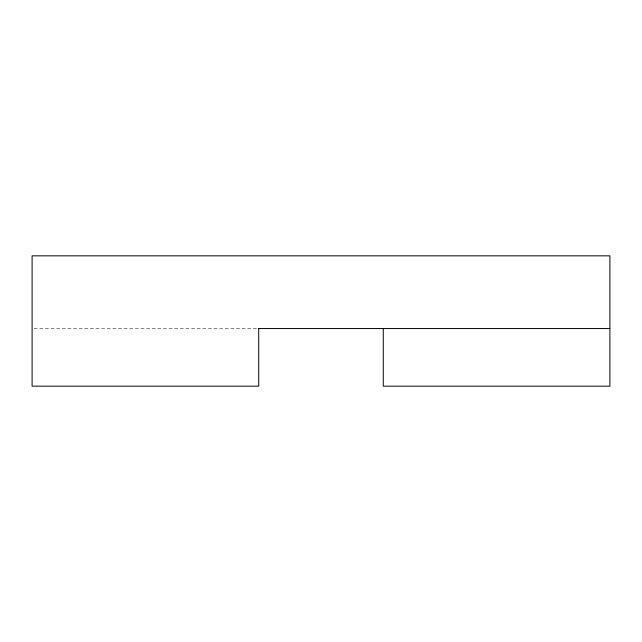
<?xml version="1.0" encoding="UTF-8"?>
<svg xmlns="http://www.w3.org/2000/svg" width="642" height="642" viewBox="0 0 642 642"><rect width="100%" height="100%" fill="white"/><g stroke="black" fill="none" stroke-linecap="round" stroke-linejoin="round"><path stroke-width="0.48" stroke-dasharray="3.21 2.41" d="M34.098 328.543L257.715 328.543"/><path stroke-width="0.96" d="M258.22 328.543L609.9 328.543M383.282 328.543L383.282 386.163L609.9 386.163L609.9 255.837L32.1 255.837L32.1 386.163L258.718 386.163L258.718 328.543"/></g></svg>
